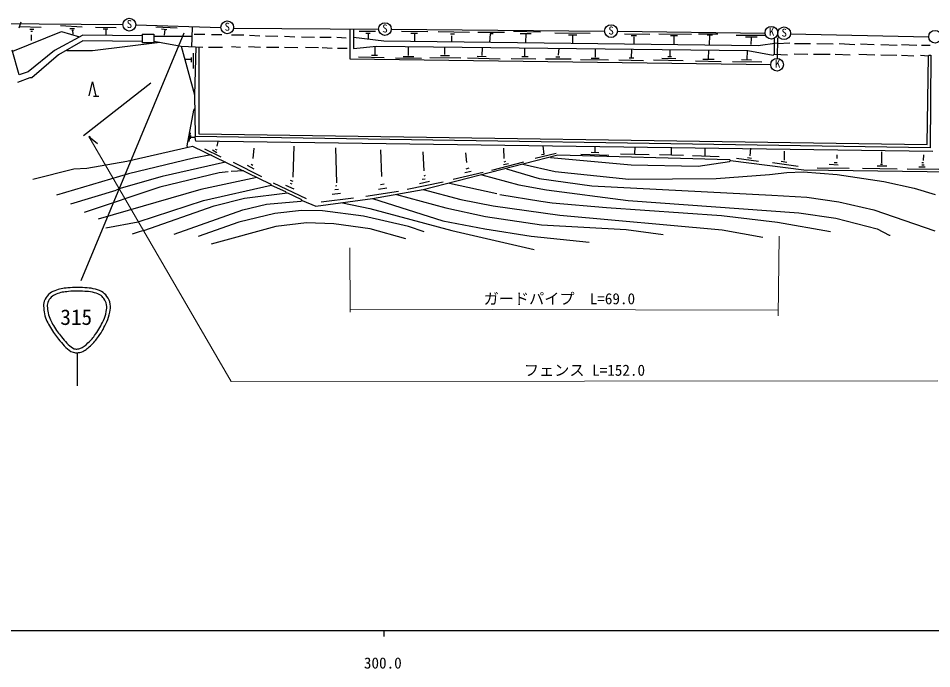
# Model space of a CAD drawing. Units: millimetres, scale not verified. Extents: x 40000 to 680000, y 20000 to 380000.
# Drawn here: x 307754 to 458327, y 198715 to 305918 of the extents above; entities that cross this region are included whole.
import ezdxf
from ezdxf.enums import TextEntityAlignment as Align

# ---------------------------------------------------------------- set-up
doc = ezdxf.new("R2010")
doc.units = ezdxf.units.MM
doc.header["$LTSCALE"] = 1000
for name, color, linetype, lineweight in [('M-BGD', 7, 'Continuous', 25), ('M-STR-HTXT', 7, 'Continuous', 13), ('M-STR-STRC', 7, 'Continuous', 25), ('M-TTL-BAND', 7, 'Continuous', 25)]:
    doc.layers.add(name, color=color, linetype=linetype, lineweight=lineweight)
doc.styles.add('ＭＳ ゴシック', font='')
doc.styles.get('ＭＳ ゴシック').set_extended_font_data('MS Gothic')

msp = doc.modelspace()

# ---------------------------------------------------------------- linework, layer by layer
at = {"layer": 'M-BGD'}
for p, q in [((325011, 304834), (303048, 304984)), ((308155, 305260), (307844, 304309)), ((307959, 304560), (311515, 304476)), ((318288, 304476), (314732, 304645)), ((316256, 304222), (317013, 304221)), ((320490, 304476), (323876, 304391)), ((327109, 304811), (341148, 304391)), ((330455, 304510), (333927, 304340)), ((331383, 304169), (332233, 304086)), ((336407, 304391), (336322, 301174)), ((343241, 304305), (367141, 304137)), ((362400, 304170), (362400, 299223)), ((362992, 304166), (362992, 300920)), ((306858, 300496), (314902, 303714)), ((309652, 304137), (310330, 304137)), ((309822, 303798), (310076, 303798)), ((309906, 303206), (309906, 302274)), ((318373, 303121), (313716, 300581)), ((314902, 303714), (317865, 302867)), ((316563, 303979), (316840, 303985)), ((316680, 303883), (316764, 303290)), ((328190, 303036), (318373, 303121)), ((322518, 304138), (321773, 304149)), ((322179, 304138), (322179, 303122)), ((328190, 303271), (330086, 303271)), ((328190, 303271), (328190, 301867)), ((330086, 303271), (330086, 301867)), ((330086, 302952), (336322, 302952)), ((331895, 304086), (331810, 303155)), ((336746, 303290), (338524, 303290)), ((341318, 303206), (339624, 303206)), ((344958, 303121), (342926, 303121)), ((345890, 303121), (347583, 303036)), ((348514, 303036), (350546, 302952)), ((351647, 302952), (353340, 302867)), ((354441, 302867), (356558, 302782)), ((357489, 302782), (359352, 302782)), ((360283, 302782), (361807, 302698)), ((362992, 302782), (367988, 302190)), ((363924, 303798), (366633, 303798)), ((365024, 303460), (365786, 303460)), ((365433, 303345), (365448, 302571)), ((369241, 304133), (404411, 303814)), ((370951, 303798), (375269, 303714)), ((372459, 303485), (373555, 303466)), ((373068, 303460), (373054, 302189)), ((376962, 303714), (382127, 303629)), ((378994, 303375), (379672, 303375)), ((379164, 303036), (379164, 302020)), ((383482, 303629), (387884, 303629)), ((385514, 303375), (385429, 301936)), ((386022, 303375), (385514, 303375)), ((393811, 303629), (389408, 303714)), ((390467, 303409), (392313, 303383)), ((391403, 303299), (391387, 301961)), ((396182, 303544), (402024, 303460)), ((398426, 303209), (399809, 303164)), ((399136, 303105), (399109, 301874)), ((406511, 303798), (430858, 303459)), ((407696, 303375), (411845, 303290)), ((409644, 303036), (408770, 303049)), ((409242, 302879), (409222, 301753)), ((413369, 303375), (418703, 303290)), ((416417, 303036), (415249, 303032)), ((415799, 302889), (415803, 301715)), ((419888, 303375), (423082, 303377)), ((422169, 303120), (421328, 303121)), ((421685, 303003), (421666, 301597)), ((426069, 303121), (430810, 303121)), ((427612, 302832), (429563, 302847)), ((428541, 302684), (428533, 301568)), ((432927, 302698), (432842, 299311)), ((435049, 303375), (457836, 302869)), ((318373, 302190), (314394, 299904)), ((328190, 302104), (318373, 302190)), ((319982, 300581), (331083, 301969)), ((330086, 301867), (328190, 301867)), ((330086, 302145), (334629, 301343)), ((334629, 301343), (338185, 301174)), ((334629, 301343), (336830, 293300)), ((337000, 301174), (336830, 293300)), ((339116, 301174), (341402, 301174)), ((342926, 301258), (344366, 301174)), ((345720, 301258), (347668, 301174)), ((348684, 301174), (350716, 301174)), ((351647, 301174), (353848, 301089)), ((355118, 301174), (357235, 301089)), ((362992, 300920), (366802, 301343)), ((366540, 301216), (366540, 299946)), ((366802, 301343), (428016, 300581)), ((367988, 302190), (429710, 301428)), ((429710, 301428), (432842, 301851)), ((432334, 302613), (432334, 299988)), ((432842, 301851), (432927, 301766)), ((432927, 301766), (434959, 301851)), ((435721, 301766), (438346, 301766)), ((439362, 301766), (442071, 301682)), ((443087, 301766), (445627, 301597)), ((446558, 301682), (448844, 301597)), ((449945, 301597), (452654, 301512)), ((453332, 301597), (455872, 301512)), ((456634, 301512), (458073, 301512)), ((307874, 296602), (306774, 300666)), ((313716, 300581), (309398, 297110)), ((314394, 299904), (309991, 296094)), ((315748, 300581), (319982, 300581)), ((336576, 300158), (336576, 297618)), ((337508, 301089), (337508, 286865)), ((357828, 301089), (359521, 301004)), ((360368, 301004), (361976, 301004)), ((365981, 299864), (366985, 299850)), ((371173, 299645), (372975, 299637)), ((372086, 299762), (372078, 301143)), ((378850, 299748), (377326, 299748)), ((378011, 301089), (378016, 299961)), ((383397, 299675), (384902, 299612)), ((384208, 301024), (384193, 299784)), ((391186, 301004), (391201, 299672)), ((396859, 301004), (396774, 299819)), ((402866, 300824), (402862, 299503)), ((408843, 300722), (408797, 299480)), ((415155, 300698), (415155, 299682)), ((421524, 300603), (421484, 299299)), ((427919, 300530), (427847, 299142)), ((428016, 300581), (432165, 299819)), ((432165, 299819), (432334, 299988)), ((432334, 299988), (434536, 299904)), ((435636, 300073), (437922, 299988)), ((438854, 299988), (441563, 299988)), ((442410, 299988), (444865, 299904)), ((446304, 299988), (448929, 299904)), ((449945, 299904), (452570, 299819)), ((453332, 299819), (455364, 299734)), ((456464, 299819), (457819, 299734)), ((457565, 285087), (457819, 299734)), ((457819, 299734), (457904, 299819)), ((457904, 299819), (458158, 299819)), ((458158, 299819), (458073, 284579)), ((336153, 299142), (335306, 299142)), ((336238, 299480), (336227, 298711)), ((362400, 299223), (431793, 298297)), ((363839, 299565), (368072, 299480)), ((369919, 299409), (374237, 299324)), ((375608, 299480), (380688, 299396)), ((381788, 299396), (387207, 299226)), ((388985, 299311), (393049, 299226)), ((391791, 299540), (390763, 299565)), ((394658, 299226), (398891, 299226)), ((396351, 299565), (397028, 299565)), ((400415, 299142), (405072, 299057)), ((402196, 299366), (403505, 299356)), ((406765, 299057), (410829, 298972)), ((408458, 299396), (409220, 299396)), ((412438, 299057), (417348, 298972)), ((413846, 299318), (416125, 299289)), ((415457, 299569), (414815, 299583)), ((419380, 298888), (423614, 298803)), ((420573, 299196), (422463, 299152)), ((425476, 298803), (430302, 298718)), ((426954, 299097), (428636, 299062)), ((309398, 297110), (307874, 296602)), ((309652, 296094), (307620, 295332)), ((309991, 296094), (309652, 296094)), ((318491, 286577), (329603, 295288)), ((319416, 293151), (320009, 295437)), ((320009, 295437), (320517, 293066)), ((320178, 293066), (321025, 293066)), ((336830, 293300), (336915, 286611)), ((336661, 290760), (335560, 284918)), ((336859, 291065), (336661, 290760)), ((319643, 286272), (319389, 286442)), ((319389, 286442), (320828, 285256)), ((336066, 287011), (335848, 285622)), ((336160, 286595), (336092, 286070)), ((336217, 286319), (336773, 286340)), ((336915, 286611), (336912, 286450)), ((336915, 286272), (336912, 286450)), ((458073, 284579), (336912, 286450)), ((337000, 285680), (336915, 286272)), ((337508, 286865), (457565, 285087)), ((325654, 282378), (336492, 284833)), ((335560, 284918), (335645, 284664)), ((336492, 284833), (349276, 278652)), ((458496, 283986), (337000, 285680)), ((340640, 285595), (340471, 284833)), ((353171, 284833), (353002, 279753)), ((394234, 284918), (394404, 283478)), ((402786, 284748), (402776, 283928)), ((409390, 284748), (409305, 283563)), ((415401, 284664), (415401, 283478)), ((339540, 283394), (336661, 282886)), ((338439, 284410), (341148, 283055)), ((339794, 284240), (340471, 283817)), ((340217, 284325), (340471, 284240)), ((346567, 284494), (346398, 282801)), ((360029, 284579), (360198, 278822)), ((367480, 284240), (367649, 279838)), ((374422, 283902), (374592, 280769)), ((374507, 277721), (396690, 283394)), ((381450, 283732), (381619, 282124)), ((387715, 284494), (387800, 282801)), ((396436, 283648), (392964, 282801)), ((394404, 283478), (393980, 283394)), ((396690, 283394), (424968, 282632)), ((400464, 283545), (405120, 283376)), ((402207, 283826), (403427, 283788)), ((407019, 283563), (411760, 283478)), ((417433, 283309), (413454, 283394)), ((418872, 283309), (423275, 283140)), ((420948, 284407), (420906, 283319)), ((428440, 284494), (428355, 283224)), ((433995, 284035), (433995, 282511)), ((442664, 283394), (442664, 282801)), ((450033, 283906), (450028, 282028)), ((456972, 283394), (456888, 282462)), ((319050, 281192), (325654, 282378)), ((336661, 282886), (325908, 280261)), ((341910, 282208), (331496, 279838)), ((343180, 282208), (347837, 279838)), ((345466, 281700), (346567, 281108)), ((346144, 281870), (346398, 281700)), ((391017, 282208), (385768, 280854)), ((388562, 281954), (387715, 281785)), ((388054, 282293), (387800, 282208)), ((390932, 281870), (396266, 280684)), ((395504, 282970), (408797, 281785)), ((408797, 281785), (419804, 281531)), ((419804, 281531), (424968, 282293)), ((424968, 282632), (425138, 282462)), ((424968, 282293), (425138, 282462)), ((425138, 282462), (437245, 280938)), ((426154, 282886), (429794, 282378)), ((427932, 282970), (428609, 282886)), ((432080, 282124), (436314, 281531)), ((433520, 282378), (434451, 282208)), ((441394, 281870), (442918, 281785)), ((442240, 282124), (442748, 282124)), ((449352, 281616), (450912, 281581)), ((449860, 281870), (450199, 281870)), ((456718, 282124), (456972, 282124)), ((456718, 281785), (457057, 281785)), ((310160, 279414), (316934, 281108)), ((325908, 280261), (314055, 276790)), ((316934, 281108), (319050, 281192)), ((340894, 280430), (331073, 278060)), ((342334, 280600), (340894, 280430)), ((344958, 280769), (342842, 280684)), ((384413, 280515), (379418, 279330)), ((382381, 280684), (381365, 280430)), ((382042, 281192), (381534, 281023)), ((384159, 280092), (390255, 278483)), ((388223, 281108), (393642, 279499)), ((396266, 280684), (408374, 279414)), ((422767, 279499), (431572, 280176)), ((431572, 280176), (434451, 280515)), ((434451, 280515), (437160, 280600)), ((437160, 280600), (442748, 280176)), ((437245, 280938), (461629, 280600)), ((439446, 281277), (444696, 281192)), ((442748, 280176), (450453, 278991)), ((446897, 281192), (452654, 281108)), ((454263, 281108), (459512, 281023)), ((456210, 281446), (457226, 281446)), ((331496, 279838), (324723, 277890)), ((347075, 279668), (337846, 277721)), ((349276, 278652), (349446, 278398)), ((349784, 278822), (355203, 276197)), ((352578, 279245), (353002, 279076)), ((352578, 278737), (352832, 278652)), ((368072, 278568), (367480, 278483)), ((377809, 278906), (371882, 277721)), ((375523, 278991), (373914, 278652)), ((374846, 279414), (374338, 279330)), ((374846, 280007), (374592, 279922)), ((378825, 278737), (386614, 277044)), ((393642, 279499), (402278, 278314)), ((408374, 279414), (422767, 279499)), ((450453, 278991), (455448, 277890)), ((316426, 275350), (323869, 277595)), ((331073, 278060), (318627, 273911)), ((337846, 277721), (320913, 272810)), ((324723, 277890), (323869, 277595)), ((338270, 275858), (349446, 278398)), ((345043, 276282), (352155, 277128)), ((349446, 278398), (351816, 277382)), ((351816, 278398), (353171, 277806)), ((351816, 277382), (351901, 277128)), ((352155, 277128), (354356, 276112)), ((360537, 277721), (359944, 277636)), ((360283, 278314), (360029, 278229)), ((370443, 277382), (365024, 276536)), ((366125, 276197), (374507, 277721)), ((368496, 277890), (367141, 277721)), ((374507, 277721), (380688, 276028)), ((390255, 278483), (394827, 277636)), ((394827, 277636), (408289, 275858)), ((402278, 278314), (431996, 276790)), ((455448, 277890), (458920, 276874)), ((327517, 272387), (338270, 275858)), ((340048, 275012), (345043, 276282)), ((348684, 275266), (354356, 275774)), ((354356, 276112), (354526, 275858)), ((354356, 275774), (354526, 275858)), ((354526, 275858), (356812, 274927)), ((356812, 274927), (366125, 276197)), ((362992, 276282), (357658, 275604)), ((360876, 277044), (359521, 276874)), ((366125, 276197), (377724, 272556)), ((370104, 276874), (378232, 274673)), ((380688, 276028), (386022, 275012)), ((387122, 276874), (393896, 275774)), ((393896, 275774), (395758, 275520)), ((408289, 275858), (436398, 273826)), ((431996, 276790), (437753, 276451)), ((437753, 276451), (443002, 275689)), ((443002, 275689), (448760, 274334)), ((328448, 270948), (340048, 275012)), ((333444, 270355), (344789, 274334)), ((344789, 274334), (348684, 275266)), ((354441, 274250), (350038, 273742)), ((357912, 274165), (354441, 274250)), ((364686, 273318), (357912, 274165)), ((361214, 275520), (365702, 274588)), ((365702, 274588), (379248, 270948)), ((378232, 274673), (384752, 273234)), ((386022, 275012), (397028, 273488)), ((395758, 275520), (404733, 274758)), ((404733, 274758), (423698, 273403)), ((448760, 274334), (458835, 270863)), ((350038, 273742), (344112, 272302)), ((372052, 271625), (364686, 273318)), ((377724, 272556), (384667, 271202)), ((384752, 273234), (393980, 271879)), ((397028, 273488), (423783, 271032)), ((423698, 273403), (432927, 272302)), ((436398, 273826), (442494, 272980)), ((442494, 272980), (449352, 271202)), ((322183, 271371), (327517, 272387)), ((344112, 272302), (337423, 269932)), ((350208, 271625), (339540, 268662)), ((355288, 272218), (350208, 271625)), ((359775, 272048), (355288, 272218)), ((365786, 271202), (359775, 272048)), ((371628, 269593), (365786, 271202)), ((374676, 270694), (372052, 271625)), ((384667, 271202), (392287, 270016)), ((393980, 271879), (407950, 271117)), ((407950, 271117), (414046, 270270)), ((432927, 272302), (441648, 270778)), ((449352, 271202), (451300, 270186)), ((327686, 270694), (326501, 270355)), ((328448, 270948), (327686, 270694)), ((379248, 270948), (392795, 267815)), ((392287, 270016), (401854, 269000)), ((423783, 271032), (430472, 269847)), ((451300, 270186), (451469, 270186))]:
    msp.add_line(p, q, dxfattribs=at)
for centre in [(326060, 304868), (342198, 304425), (368191, 304137), (405461, 303798), (431905, 303535), (434002, 303455), (458886, 302867), (432842, 298261)]:
    msp.add_circle(centre, 1050, dxfattribs=at)
at = {"layer": 'M-STR-HTXT'}
for p, q in [((342842, 246056), (319389, 286442)), ((433181, 270016), (432997, 256854)), ((362400, 268069), (362490, 257476)), ((362486, 257994), (433010, 257821)), ((459343, 246140), (342842, 246056))]:
    msp.add_line(p, q, dxfattribs=at)
at = {"layer": 'M-STR-STRC'}
for p, q in [((335052, 303460), (318041, 262636)), ((317484, 250796), (317484, 245356))]:
    msp.add_line(p, q, dxfattribs=at)
for points in [[(315936, 261474), (317027, 261592), (317649, 261559), (318746, 261504), (319280, 261477), (319584, 261471), (320106, 261353), (320666, 261226), (321001, 261162), (321496, 260870), (321892, 260636), (322104, 260457), (322372, 260084), (322687, 259646), (322819, 259345), (322916, 258815), (323011, 258292), (322951, 257978), (322856, 257455), (322740, 256820), (322603, 256474), (322342, 255883), (321907, 254902), (321601, 254373), (320982, 253496), (320523, 252847), (320242, 252488), (319652, 251955), (319118, 251472), (318807, 251173), (318141, 250897), (317953, 250819), (317831, 250817), (317628, 250807), (317297, 250790), (317094, 250757), (316782, 250867), (316253, 251053), (316025, 251315), (315603, 251683), (315169, 252062), (314971, 252325), (314606, 252771), (314022, 253483), (313688, 253884), (313216, 254675), (312725, 255495), (312444, 255969), (312158, 256881), (312004, 257371), (311967, 257666), (311947, 258180), (311929, 258618), (311893, 258884), (312037, 259298), (312205, 259781), (312398, 260029), (312763, 260386), (313092, 260709), (313332, 260847), (313760, 261021), (314564, 261348), (315072, 261380), (315936, 261474)], [(316059, 260883), (317091, 260993), (317679, 260954), (318716, 260900), (319209, 260874), (319490, 260870), (319972, 260761), (320460, 260650), (320751, 260594), (321183, 260339), (321493, 260156), (321660, 260016), (321870, 259723), (322122, 259371), (322229, 259130), (322307, 258704), (322387, 258265), (322336, 258002), (322256, 257564), (322150, 256984), (322026, 256668), (321787, 256129), (321372, 255191), (321079, 254684), (320487, 253846), (320058, 253239), (319796, 252904), (319245, 252406), (318771, 251978), (318495, 251713), (317905, 251469), (317792, 251422), (317719, 251420), (317596, 251414), (317359, 251402), (317214, 251379), (316989, 251458), (316547, 251613), (316356, 251833), (316002, 252141), (315598, 252494), (315414, 252739), (315074, 253154), (314512, 253839), (314191, 254225), (313736, 254986), (313274, 255758), (313010, 256205), (312740, 257063), (312605, 257494), (312572, 257753), (312554, 258205), (312540, 258553), (312512, 258764), (312626, 259093), (312758, 259471), (312908, 259665), (313194, 259945), (313458, 260203), (313649, 260313), (313991, 260452), (314755, 260763), (315238, 260796), (316059, 260883)]]:
    msp.add_open_spline(points, degree=3, knots=[0, 0, 0, 0, 1, 1, 1, 2, 2, 2, 3, 3, 3, 4, 4, 4, 5, 5, 5, 6, 6, 6, 7, 7, 7, 8, 8, 8, 9, 9, 9, 10, 10, 10, 11, 11, 11, 12, 12, 12, 13, 13, 13, 14, 14, 14, 15, 15, 15, 16, 16, 16, 17, 17, 17, 18, 18, 18, 19, 19, 19, 20, 20, 20, 21, 21, 21, 21], dxfattribs=at)
at = {"layer": 'M-TTL-BAND'}
for p, q in [((40000, 205000), (579000, 205000)), ((368000, 205000), (368000, 204000))]:
    msp.add_line(p, q, dxfattribs=at)

# ---------------------------------------------------------------- texts
at = {"layer": 'M-BGD', "style": 'ＭＳ ゴシック'}
for s, p in [('S', (325620, 303911)), ('S', (341758, 303468)), ('S', (367751, 303180)), ('S', (405021, 302842)), ('K', (431479, 302641)), ('S', (433562, 302498)), ('K', (432472, 297381))]:
    msp.add_text(s, height=1320, dxfattribs=at).set_placement(p, align=Align.BOTTOM_LEFT)
at = {"layer": 'M-STR-HTXT', "style": 'ＭＳ ゴシック'}
for s, p in [('ガードパイプ  L=69.0', (384452, 258228)), ('フェンス L=152.0', (391096, 246447))]:
    msp.add_text(s, height=1833, dxfattribs=at).set_placement(p, align=Align.BOTTOM_LEFT)
at = {"layer": 'M-STR-STRC', "style": 'ＭＳ ゴシック'}
msp.add_text('315', height=2566, dxfattribs=at).set_placement((314689, 254606), align=Align.BOTTOM_LEFT)
at = {"layer": 'M-TTL-BAND', "style": 'ＭＳ ゴシック'}
msp.add_text('300.0', height=1833, dxfattribs=at).set_placement((367844, 198195), align=Align.BOTTOM_CENTER)

doc.saveas('drawing.dxf')
